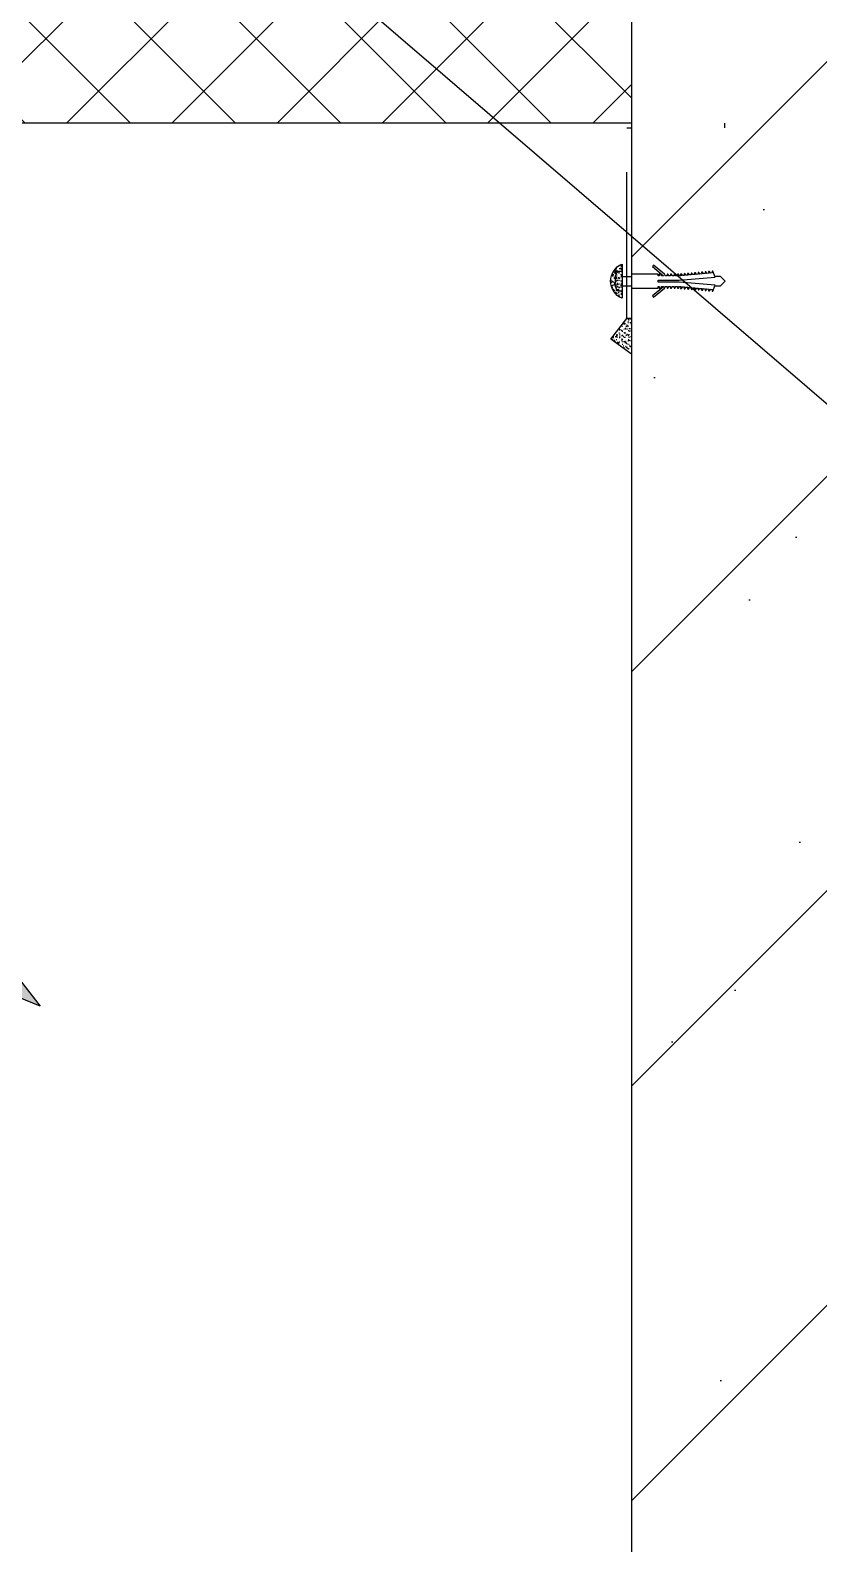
# Model space of a CAD drawing. Header units: millimetres. Extents: x 12351878 to 12381578, y 696206 to 738256.
# Drawn here: x 12376178 to 12376514, y 710278 to 710923 of the extents above; entities that cross this region are included whole.
import ezdxf

# ---------------------------------------------------------------- set-up
doc = ezdxf.new("R2010")
doc.units = ezdxf.units.MM
doc.header["$LTSCALE"] = 1000
doc.linetypes.add('HIDDEN', pattern=[0.125, 0.0625, -0.0625])
doc.linetypes.add('HIDDENX2', pattern=[19.05, 12.7, -6.35])
for name, color, linetype in [('A-WALL', 5, 'Continuous'), ('A-WALL-PATT', 8, 'Continuous'), ('DIM_LEAD', 3, 'Continuous'), ('ELASTROMER-V', 241, 'Continuous'), ('FASTENER', 191, 'Continuous'), ('INSUL', 8, 'HIDDEN'), ('SILICONE', 8, 'Continuous'), ('SYMBOL', 7, 'Continuous')]:
    doc.layers.add(name, color=color, linetype=linetype)

# ---------------------------------------------------------------- blocks, each defined once
blk = doc.blocks.new('TF01')
h = blk.add_hatch()
h.set_pattern_fill('DOTS', color=0, scale=50, style=0)
h.set_pattern_definition([(0, (0, 0), (1.5625, 3.125), [0, -3.125])])
edge = h.paths.add_edge_path()
edge.add_arc((115.15, -358.47), 166.68, 6.6883, 88.60533, ccw=False)
edge.add_arc((275.06, -366.1), 27.62, 78.23508, 170.22183)
edge.add_arc((104.16, -336.82), 145.76, 350.29008, 444.07712)
edge.add_arc((149.34, -54.81), 140.3, 170.6941, 257.59694, ccw=False)
edge.add_line((10.88, -32.12), (24.83, -37.66))
edge.add_line((24.83, -37.66), (0, 0))
edge.add_line((0, 0), (-27.52, -41.78))
edge.add_line((-27.52, -41.78), (-13.05, -34.53))
edge.add_arc((127.17, -50.89), 141.17, 173.34204, 266.76563)
at = {"color": 0, "linetype": 'ByBlock'}
blk.add_lwpolyline([(119.2, -191.84, -0.373472), (280.69, -339.05, 0.424407), (247.84, -361.4, 0.433708), (119.2, -191.84, -0.398468), (10.88, -32.12), (24.83, -37.66), (0, 0), (-27.52, -41.78), (-13.05, -34.53, 0.431825)], format="xyb", close=True, dxfattribs=at)
blk = doc.blocks.new('*U68')
at = {"color": 0, "linetype": 'ByBlock'}
for p, q in [((-2, 0), (-2, -4)), ((2, 0), (2, -4))]:
    blk.add_line(p, q, dxfattribs=at)
blk.add_lwpolyline([(-3.63, 2.14, -0.09906), (-0.96, 3.06), (-0.96, 2.73), (0.96, 2.73), (0.96, 3.06, -0.09906), (3.63, 2.14, -0.266588), (4.2, 1.15), (4.2, 0.24, -0.414214), (3.96, 0), (-3.96, 0, -0.414214), (-4.2, 0.24), (-4.2, 1.15, -0.266588)], format="xyb", close=True, dxfattribs=at)
blk.add_lwpolyline([(-6.86, -13.5), (-3, -18.09), (-2.25, -18.47), (-2.25, -19.22), (-3, -19.22), (-3, -19.59), (-2.25, -19.97), (-2.25, -20.72), (-3, -20.72), (-3, -21.09), (-2.25, -21.47), (-2.25, -22.22), (-3, -22.22), (-3, -22.59), (-2.25, -22.97), (-2.25, -23.72), (-3, -23.72), (-3, -24.09), (-2.25, -24.47), (-2.25, -25.06), (-3.06, -24.99), (-3.11, -25.36), (-2.38, -25.8), (-2.45, -26.54), (-3.2, -26.48), (-3.22, -26.85), (-2.52, -27.29), (-2.58, -28.04), (-3.33, -27.97), (-3.36, -28.35), (-2.64, -28.79), (-2.72, -29.53), (-3.47, -29.47), (-3.49, -29.84), (-2.78, -30.28), (-2.85, -31.03), (-3.58, -30.96), (-3.62, -31.34), (-2.91, -31.77), (-2.97, -32.52), (-3.72, -32.46), (-3.75, -32.83), (-3.05, -33.27), (-3.11, -34.02), (-3.86, -33.95), (-3.88, -34.32), (-3.16, -34.76), (-3.24, -35.51), (-3.97, -35.45), (-4.02, -35.82), (-3.3, -36.26), (-3.36, -37.01), (-4.11, -36.94), (-4.14, -37.31), (-3.43, -37.75), (-3.49, -38.5), (-4.24, -38.43), (-4.28, -38.81), (-1.72, -39.78), (-0.38, -24.39), (-0.38, -15.38), (0.37, -15.38), (0.37, -24.39), (1.72, -39.78), (4.28, -38.81), (4.23, -38.43), (3.5, -38.5), (3.42, -37.75), (4.14, -37.31), (4.11, -36.94), (3.36, -37.01), (3.28, -36.26), (4.01, -35.82), (3.97, -35.45), (3.22, -35.51), (3.17, -34.76), (3.87, -34.32), (3.84, -33.95), (3.09, -34.02), (3.03, -33.27), (3.75, -32.83), (3.7, -32.46), (2.97, -32.52), (2.89, -31.77), (3.62, -31.34), (3.59, -30.96), (2.84, -31.03), (2.78, -30.28), (3.48, -29.84), (3.45, -29.47), (2.7, -29.53), (2.64, -28.79), (3.34, -28.35), (3.32, -27.97), (2.57, -28.04), (2.51, -27.29), (3.22, -26.85), (3.2, -26.48), (2.45, -26.54), (2.37, -25.8), (3.09, -25.36), (3.06, -24.99), (2.25, -25.06), (2.25, -24.47), (3, -24.09), (3, -23.72), (2.25, -23.72), (2.25, -22.97), (3, -22.59), (3, -22.22), (2.25, -22.22), (2.25, -21.47), (3, -21.09), (3, -20.72), (2.25, -20.72), (2.25, -19.97), (3, -19.59), (3, -19.22), (2.25, -19.22), (2.25, -18.47), (3, -18.09), (6.86, -13.5), (6.28, -13.01), (2.33, -17.72), (2.25, -17.72), (2.25, -16.97), (3, -16.59), (3, -15.84), (2.25, -15.84), (2.25, -15.47), (3, -15.47), (3, -4), (-3, -4), (-3, -15.47), (-2.25, -15.47), (-2.25, -15.84), (-3, -15.84), (-3, -16.59), (-2.25, -16.97), (-2.25, -17.72), (-2.34, -17.72), (-6.29, -13.01)], close=True, dxfattribs=at)
blk.add_lwpolyline([(-2, -39.68), (-2, -42.01), (0, -44), (2, -41.99), (2, -39.68)], dxfattribs=at)
blk = doc.blocks.new('gyqs3')
at = {"layer": 'A-WALL-PATT'}
h = blk.add_hatch(dxfattribs=at)
h.set_pattern_fill('钢筋混凝土', color=256, scale=50, style=0)
h.set_pattern_definition([(45, (-12372697.5, -705372.93), (-88.3883476, 88.3883476), []), (50, (-12372697.5, -705372.93), (358.630091, -31.3760675), [37.5, -412.5]), (355, (-12372697.5, -705372.93), (-69.375667, 376.096067), [30, -330]), (100.4514, (-12372667.6, -705375.54), (289.254691, 344.719771), [31.870095, -350.571056]), (46.1842, (-12372697.5, -705272.93), (533.620524, -82.759507), [56.25, -618.75]), (96.6356, (-12372653.03, -705279.8), (467.331353, 487.058935), [47.805144, -525.8565]), (351.1842, (-12372697.5, -705272.93), (467.330973, 487.0593), [45, -495]), (21, (-12372647.5, -705297.93), (298.453526, -201.309445), [37.5, -412.5]), (326, (-12372647.5, -705297.93), (121.657666, 362.575023), [30, -330]), (71.4514, (-12372622.63, -705314.7), (420.111314, 161.265248), [31.870095, -350.571056]), (37.5, (-12372697.5, -705372.93), (6.0799277, 166.4469269), [0, -326, 0, -335, 0, -331.25]), (7.5, (-12372697.5, -705372.93), (131.5347687, 197.205856), [0, -191, 0, -318.5, 0, -126.25]), (327.5, (-12372809, -705372.93), (266.9112181, -11.2774359), [0, -125, 0, -390, 0, -517.5]), (317.5, (-12372859, -705372.93), (291.5930847, 50.052491), [0, -162.5, 0, -259, 0, -367.5])])
h.paths.add_polyline_path([(3737, 504.74), (5337, 504.74), (5337, 2560.57), (6790.5, 2560.57), (6790.5, 2710.57), (5337, 2710.57), (5337, 4104.74), (3737, 4104.74), (3737, 2560.57), (3487, 2560.57), (3487, 2310.57), (3737, 2310.57)])
at = {"layer": 'INSUL', "linetype": 'ByBlock'}
h = blk.add_hatch(dxfattribs=at)
h.set_pattern_fill('ANSI37', color=256, scale=20)
h.set_pattern_definition([(45, (-12393068, -704772.928), (-22.4506403, 22.4506403), []), (135, (-12393068, -704772.928), (-22.4506403, -22.4506403), [])])
h.paths.add_polyline_path([(3349, 2110.57), (3737, 2110.57), (3737, 1910.57), (3349, 1910.57)])
at = {"layer": 'SILICONE'}
h = blk.add_hatch(dxfattribs=at)
h.set_pattern_fill('AR-SAND', color=256, angle=270, style=0)
h.set_pattern_definition([(307.5, (-53023.0522, 18896.9687), (1.92682377, 0.06299336), [0, -1.52, 0, -1.7, 0, -1.625]), (277.5, (-53023.0522, 18896.9687), (2.82214607, -1.7697767), [0, -0.82, 0, -1.37, 0, -0.525]), (237.5, (-53023.0522, 18898.1987), (0.005659054, -3.11414186), [0, -0.5, 0, -1.8, 0, -2.35]), (227.5, (-53023.0522, 18898.1987), (0.87767556, -3.0061266), [0, -0.25, 0, -1.18, 0, -1.35])])
edge = h.paths.add_edge_path()
edge.add_line((3732.99, 1850.44), (3732.99, 1835.84))
edge.add_arc((3736.02, 1843.14), 7.9, 112.50107, 247.49893, ccw=False)
h = blk.add_hatch(dxfattribs=at)
h.set_pattern_fill('AR-SAND', color=256, angle=180, style=0)
h.set_pattern_definition([(217.5, (99998.8112, 20934.3876), (0.062993358, -1.92682377), [0, -1.52, 0, -1.7, 0, -1.625]), (187.5, (99998.8112, 20934.3876), (-1.769776705, -2.822146065), [0, -0.82, 0, -1.37, 0, -0.525]), (147.5, (100000.0412, 20934.3876), (-3.114141862, -0.005659054), [0, -0.5, 0, -1.8, 0, -2.35]), (137.5, (100000.0412, 20934.3876), (-3.006126605, -0.877675565), [0, -0.25, 0, -1.18, 0, -1.35])])
h.paths.add_polyline_path([(3728.29, 1818.43), (3734.99, 1827.19), (3736.99, 1827.19), (3736.99, 1812.08)])
at = {"linetype": 'ByBlock'}
blk.add_line((3776.72, 1910.57, 0), (3776.72, 1908.57, 0), dxfattribs=at)
at = {"layer": 'A-WALL', "elevation": 0}
blk.add_lwpolyline([(3737, 4111.22), (3737, 2560.57), (3487, 2560.57), (3487, 2310.57), (3737, 2310.57), (3737, 502.33)], dxfattribs=at)
at = {"layer": 'ELASTROMER-V', "linetype": 'HIDDEN', "elevation": 0}
blk.add_lwpolyline([(3736.99, 1908.57), (3736.99, 1827.19), (3734.99, 1827.19), (3734.99, 1908.57)], close=True, dxfattribs=at)
at = {"layer": 'INSUL', "linetype": 'ByBlock', "elevation": 0}
blk.add_lwpolyline([(3349, 2110.57), (3737, 2110.57), (3737, 1910.57), (3349, 1910.57)], close=True, dxfattribs=at)
at = {"layer": 'SILICONE', "elevation": 0}
blk.add_lwpolyline([(3732.99, 1850.44), (3732.99, 1835.84, -0.668165), (3732.99, 1850.44, -0.367819)], format="xyb", dxfattribs=at)
blk.add_lwpolyline([(3728.29, 1818.43), (3734.99, 1827.19), (3736.99, 1827.19), (3736.99, 1812.08), (3728.29, 1818.43)], dxfattribs=at)
at = {"color": 0, "linetype": 'HIDDENX2', "xscale": -1, "rotation": 4.504556771576211}
blk.add_blockref('TF01', (3454.05, 1573.46, 0), dxfattribs=at)
at = {"layer": 'FASTENER', "rotation": 90}
blk.add_blockref('*U68', (3732.99, 1843.14, 0), dxfattribs=at)

msp = doc.modelspace()

# ---------------------------------------------------------------- linework, layer by layer
at = {"layer": 'DIM_LEAD'}
msp.add_line((12376309, 710943), (12377068.5, 710291.5), dxfattribs=at)

# ---------------------------------------------------------------- block references
at = {"layer": 'SYMBOL'}
msp.add_blockref('gyqs3', (12372697.5, 708972.93), dxfattribs=at)

doc.saveas('drawing.dxf')
